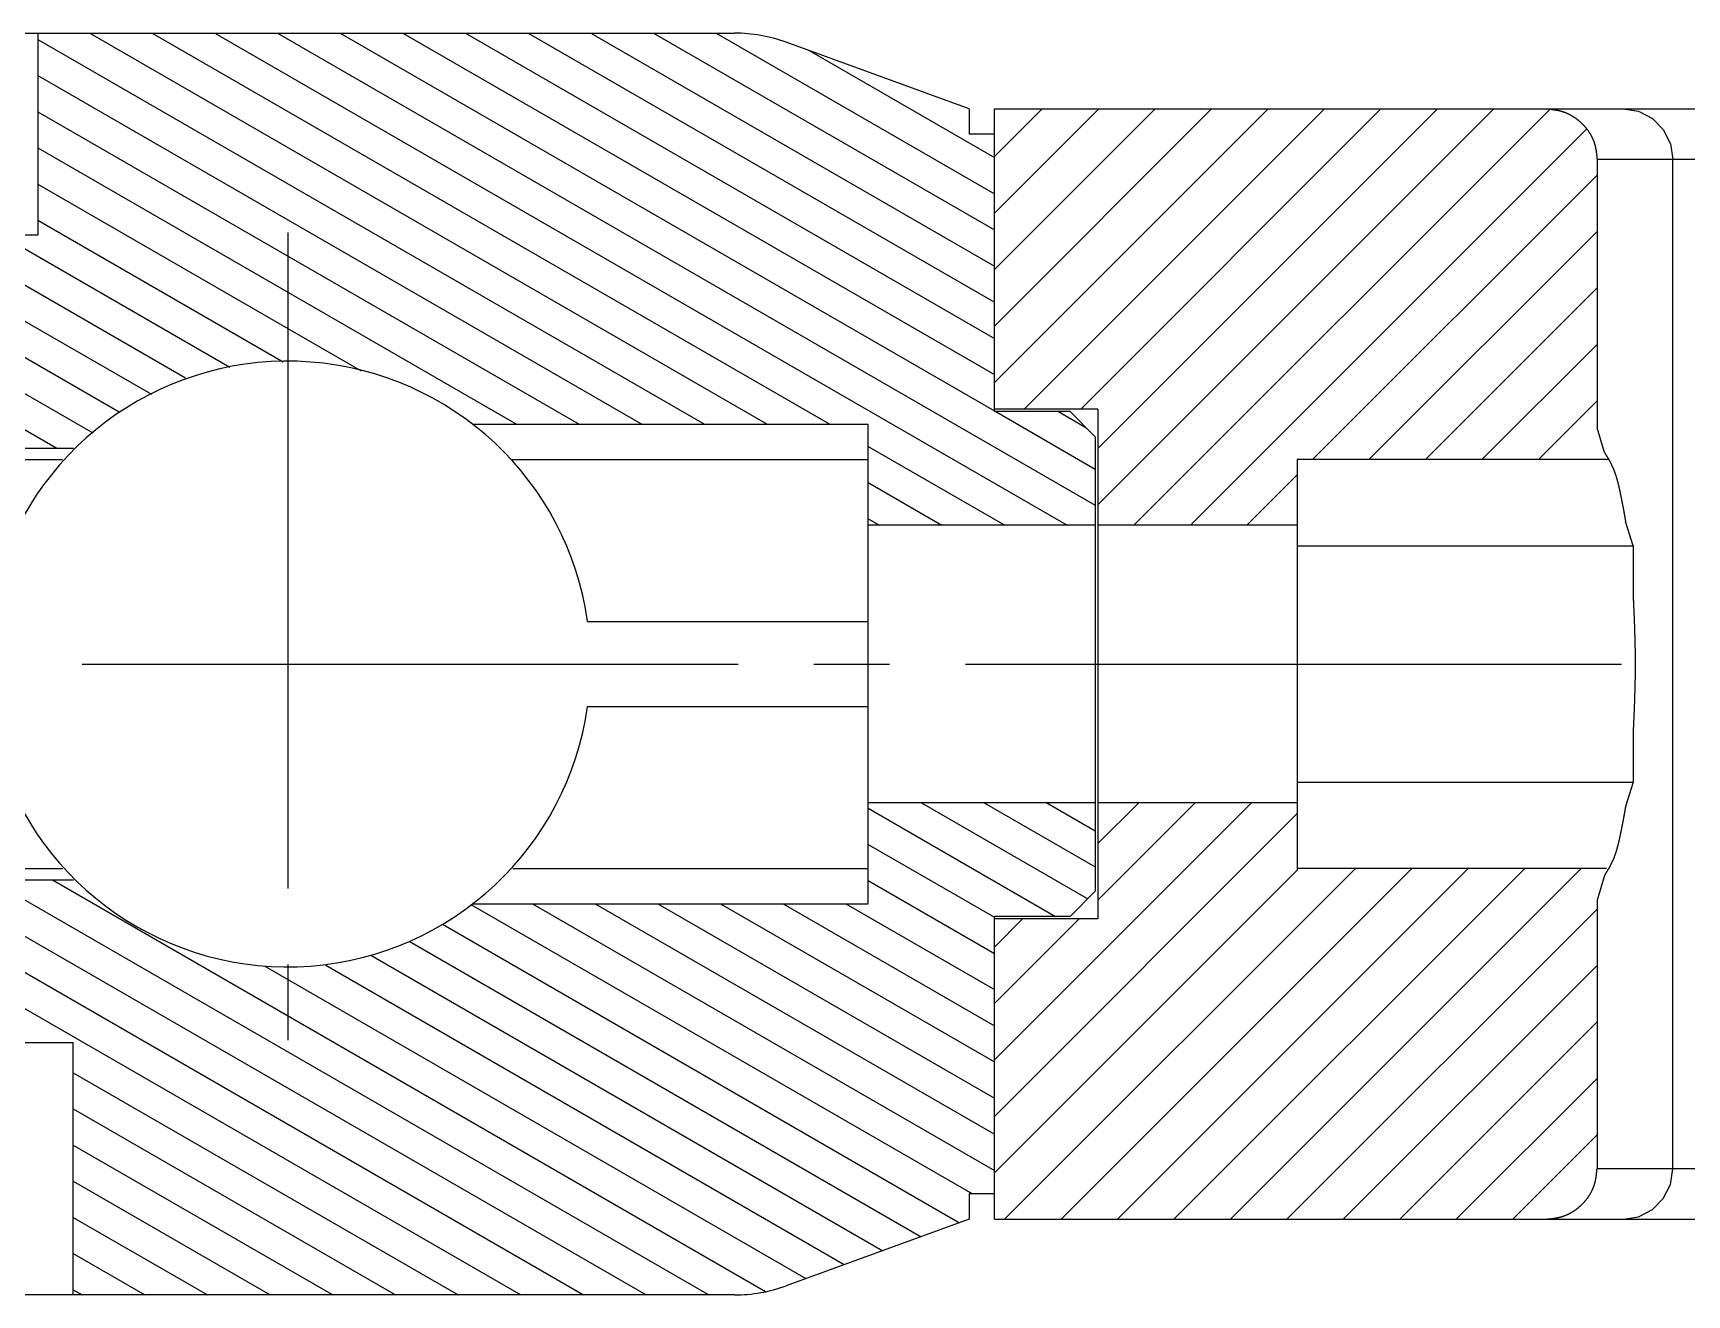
# Model space of a CAD drawing. Extents: x 118 to 448, y 15 to 277.
# Drawn here: x 376.1 to 408.87, y 207.24 to 232.24 of the extents above; entities that cross this region are included whole.
import ezdxf

# ---------------------------------------------------------------- set-up
doc = ezdxf.new("R2010")
doc.units = 0
doc.linetypes.add('CENTER', pattern=[17.5, 13, -1.5, 1.5, -1.5])
doc.layers.get('0').update_dxf_attribs({"linetype": 'CONTINUOUS'})
doc.layers.add('CENTER', color=1, linetype='CENTER')

msp = doc.modelspace()

# ---------------------------------------------------------------- linework, layer by layer
at = {"color": 7, "linetype": 'CONTINUOUS'}
for p, q in [((367.149, 232.239), (389.999, 232.239)), ((376.199, 232.239), (376.199, 228.239)), ((394.649, 230.739), (391.025, 232.059)), ((394.649, 230.739), (394.649, 230.239)), ((395.149, 224.739), (395.149, 230.739)), ((395.149, 230.739), (419.149, 230.739)), ((395.149, 230.239), (394.649, 230.239)), ((407.089, 229.739), (419.149, 229.739)), ((407.089, 229.739), (407.089, 224.416)), ((408.591, 209.739), (408.591, 229.739)), ((368.099, 228.239), (376.199, 228.239)), ((397.199, 224.789), (395.149, 224.789)), ((397.199, 224.789), (397.199, 214.689)), ((384.815, 224.489), (392.649, 224.489)), ((392.649, 214.989), (392.649, 224.489)), ((396.649, 224.739), (395.149, 224.739)), ((395.18, 224.739), (397.149, 223.602)), ((396.421, 224.739), (396.961, 224.428)), ((397.149, 224.239), (396.649, 224.739)), ((397.149, 224.239), (397.149, 215.239)), ((407.237, 223.931), (407.089, 224.416)), ((374.899, 224.014), (376.904, 224.014)), ((373.597, 223.789), (376.689, 223.789)), ((385.576, 223.789), (392.649, 223.789)), ((401.149, 223.789), (401.149, 215.656)), ((407.322, 223.789), (401.149, 223.789)), ((392.649, 223.333), (394.111, 222.489)), ((392.649, 222.617), (392.87, 222.489)), ((407.803, 222.078), (407.655, 222.563)), ((397.149, 222.489), (392.649, 222.489)), ((401.149, 222.489), (397.199, 222.489)), ((401.149, 222.078), (407.803, 222.078)), ((407.803, 222.078), (407.803, 221.108)), ((387.09, 220.579), (392.649, 220.579)), ((387.09, 218.9), (392.649, 218.9)), ((407.803, 218.371), (407.803, 217.401)), ((401.149, 217.401), (407.803, 217.401)), ((407.803, 217.401), (407.655, 216.916)), ((397.149, 216.989), (392.649, 216.989)), ((401.149, 216.989), (397.199, 216.989)), ((373.597, 215.689), (376.689, 215.689)), ((385.61, 215.689), (392.649, 215.689)), ((407.28, 215.689), (401.149, 215.689)), ((374.899, 215.464), (376.904, 215.464)), ((407.237, 215.548), (407.089, 215.063)), ((384.815, 214.989), (392.649, 214.989)), ((397.149, 215.239), (396.649, 214.739)), ((407.089, 215.063), (407.089, 209.739)), ((396.649, 214.739), (395.149, 214.739)), ((395.149, 208.739), (395.149, 214.739)), ((397.199, 214.689), (395.149, 214.689)), ((367.399, 212.239), (376.899, 212.239)), ((376.899, 207.239), (376.899, 212.239)), ((419.149, 209.739), (407.089, 209.739)), ((395.149, 209.239), (394.649, 209.239)), ((394.649, 209.239), (394.649, 208.739)), ((394.649, 208.739), (391.025, 207.42)), ((395.149, 208.739), (419.149, 208.739)), ((389.999, 207.239), (367.149, 207.239))]:
    msp.add_line(p, q, dxfattribs=at)
at = {"color": 3, "linetype": 'CONTINUOUS'}
for p, q in [((376.199, 232.114), (389.406, 224.489)), ((377.224, 232.239), (390.647, 224.489)), ((378.465, 232.239), (391.889, 224.489)), ((379.707, 232.239), (396.594, 222.489)), ((380.948, 232.239), (397.149, 222.886)), ((382.19, 232.239), (395.149, 224.757)), ((383.431, 232.239), (395.149, 225.474)), ((384.672, 232.239), (395.149, 226.191)), ((385.914, 232.239), (395.149, 226.907)), ((387.155, 232.239), (395.149, 227.624)), ((388.397, 232.239), (395.149, 228.341)), ((389.638, 232.239), (395.149, 229.057)), ((391.479, 231.893), (395.149, 229.774)), ((376.199, 231.397), (388.164, 224.489)), ((396.098, 230.739), (395.149, 229.791)), ((397.217, 230.739), (395.149, 228.672)), ((398.335, 230.739), (395.149, 227.554)), ((399.454, 230.739), (395.149, 226.435)), ((400.572, 230.739), (395.149, 225.317)), ((401.691, 230.739), (395.741, 224.789)), ((402.809, 230.739), (396.859, 224.789)), ((403.928, 230.739), (397.199, 224.011)), ((405.047, 230.739), (397.199, 222.892)), ((406.153, 230.727), (397.915, 222.489)), ((376.199, 230.681), (386.923, 224.489)), ((406.883, 230.338), (399.034, 222.489)), ((376.199, 229.964), (385.682, 224.489)), ((407.089, 229.426), (401.452, 223.789)), ((376.199, 229.247), (382.606, 225.549)), ((376.199, 228.531), (381.055, 225.727)), ((375.462, 228.239), (380.001, 225.619)), ((407.089, 228.308), (402.571, 223.789)), ((374.899, 227.848), (379.124, 225.408)), ((374.899, 227.131), (378.446, 225.083)), ((407.089, 227.189), (403.689, 223.789)), ((374.899, 226.414), (377.811, 224.733)), ((407.089, 226.07), (404.808, 223.789)), ((374.899, 225.697), (377.288, 224.319)), ((374.899, 224.981), (376.573, 224.014)), ((407.089, 224.952), (405.927, 223.789)), ((392.649, 224.05), (395.353, 222.489)), ((401.149, 223.487), (400.152, 222.489)), ((393.706, 216.989), (396.999, 215.089)), ((394.948, 216.989), (397.149, 215.718)), ((400.245, 216.989), (395.149, 211.894)), ((396.189, 216.989), (397.149, 216.435)), ((398.008, 216.989), (397.199, 216.181)), ((399.127, 216.989), (397.199, 215.062)), ((392.649, 216.883), (396.362, 214.739)), ((401.149, 216.775), (395.149, 210.775)), ((392.649, 216.166), (395.149, 214.723)), ((401.149, 215.656), (395.149, 209.656)), ((402.301, 215.689), (395.351, 208.739)), ((403.42, 215.689), (396.47, 208.739)), ((404.538, 215.689), (397.588, 208.739)), ((405.657, 215.689), (398.707, 208.739)), ((406.775, 215.689), (399.825, 208.739)), ((375.244, 215.464), (389.49, 207.239)), ((376.485, 215.464), (390.616, 207.306)), ((392.649, 215.449), (395.149, 214.006)), ((384.779, 214.976), (394.716, 209.239)), ((385.998, 214.989), (395.149, 209.706)), ((387.239, 214.989), (395.149, 210.422)), ((388.48, 214.989), (395.149, 211.139)), ((389.722, 214.989), (395.149, 211.856)), ((390.963, 214.989), (395.149, 212.573)), ((392.205, 214.989), (395.149, 213.289)), ((374.899, 214.946), (388.248, 207.239)), ((395.708, 214.689), (395.149, 214.131)), ((396.827, 214.689), (395.149, 213.012)), ((407.089, 214.885), (400.944, 208.739)), ((384.23, 214.576), (394.46, 208.67)), ((374.899, 214.23), (387.007, 207.239)), ((383.552, 214.251), (393.698, 208.393)), ((380.692, 213.752), (391.414, 207.562)), ((381.902, 213.77), (392.175, 207.839)), ((382.793, 213.973), (392.937, 208.116)), ((407.089, 213.766), (402.062, 208.739)), ((374.899, 213.513), (385.765, 207.239)), ((407.089, 212.647), (403.181, 208.739)), ((376.899, 211.642), (384.524, 207.239)), ((407.089, 211.529), (404.3, 208.739)), ((376.899, 210.925), (383.283, 207.239)), ((407.089, 210.41), (405.418, 208.739)), ((376.899, 210.208), (382.041, 207.239)), ((376.899, 209.491), (380.8, 207.239)), ((376.899, 208.775), (379.558, 207.239)), ((376.899, 208.058), (378.317, 207.239)), ((376.899, 207.341), (377.075, 207.239))]:
    msp.add_line(p, q, dxfattribs=at)
at = {"color": 7, "linetype": 'CONTINUOUS'}
for points in [[(407.607, 230.739), (407.911, 230.69), (408.186, 230.548), (408.403, 230.327), (408.543, 230.048), (408.591, 229.739)], [(407.607, 208.739), (407.911, 208.788), (408.186, 208.93), (408.403, 209.152), (408.543, 209.43), (408.591, 209.739)]]:
    msp.add_lwpolyline(points, dxfattribs=at)
at = {"color": 7}
for points in [[(406.074, 230.74, 0), (406.08, 230.739, 0), (406.086, 230.739, 0), (406.092, 230.738, 0), (406.099, 230.738, 0), (406.105, 230.737, 0), (406.111, 230.737, 0), (406.117, 230.736, 0), (406.123, 230.735, 0), (406.13, 230.735, 0), (406.136, 230.734, 0), (406.142, 230.734, 0), (406.148, 230.733, 0), (406.154, 230.732, 0), (406.161, 230.732, 0), (406.167, 230.731, 0), (406.173, 230.73, 0), (406.179, 230.73, 0), (406.185, 230.729, 0), (406.191, 230.728, 0), (406.198, 230.727, 0), (406.204, 230.727, 0), (406.21, 230.726, 0), (406.216, 230.725, 0), (406.222, 230.724, 0), (406.228, 230.724, 0), (406.234, 230.723, 0), (406.241, 230.722, 0), (406.247, 230.721, 0), (406.253, 230.72, 0), (406.259, 230.719, 0), (406.265, 230.718, 0), (406.271, 230.717, 0), (406.277, 230.716, 0), (406.283, 230.715, 0), (406.289, 230.714, 0), (406.295, 230.713, 0), (406.301, 230.712, 0), (406.308, 230.71, 0), (406.314, 230.709, 0), (406.32, 230.708, 0), (406.326, 230.707, 0), (406.332, 230.705, 0), (406.338, 230.704, 0), (406.344, 230.703, 0), (406.35, 230.701, 0), (406.356, 230.7, 0), (406.362, 230.698, 0), (406.368, 230.697, 0), (406.373, 230.695, 0), (406.379, 230.693, 0), (406.385, 230.692, 0), (406.391, 230.69, 0), (406.397, 230.688, 0), (406.403, 230.686, 0), (406.409, 230.684, 0), (406.415, 230.682, 0), (406.421, 230.68, 0), (406.427, 230.678, 0), (406.432, 230.676, 0), (406.438, 230.674, 0), (406.444, 230.672, 0), (406.45, 230.67, 0), (406.456, 230.668, 0), (406.461, 230.665, 0), (406.467, 230.663, 0), (406.473, 230.661, 0), (406.478, 230.658, 0), (406.484, 230.656, 0), (406.49, 230.653, 0), (406.496, 230.651, 0), (406.501, 230.648, 0), (406.507, 230.646, 0), (406.512, 230.643, 0), (406.518, 230.64, 0), (406.524, 230.638, 0), (406.529, 230.635, 0), (406.535, 230.632, 0), (406.54, 230.629, 0), (406.546, 230.626, 0), (406.551, 230.624, 0), (406.557, 230.621, 0), (406.562, 230.618, 0), (406.568, 230.615, 0), (406.573, 230.612, 0), (406.579, 230.609, 0), (406.584, 230.605, 0), (406.589, 230.602, 0), (406.595, 230.599, 0), (406.6, 230.596, 0), (406.605, 230.593, 0), (406.611, 230.589, 0), (406.616, 230.586, 0), (406.621, 230.583, 0), (406.626, 230.579, 0), (406.632, 230.576, 0), (406.637, 230.572, 0), (406.642, 230.569, 0), (406.647, 230.565, 0), (406.652, 230.562, 0), (406.657, 230.558, 0), (406.663, 230.555, 0), (406.668, 230.551, 0), (406.673, 230.547, 0), (406.678, 230.544, 0), (406.683, 230.54, 0), (406.688, 230.536, 0), (406.693, 230.533, 0), (406.697, 230.529, 0), (406.702, 230.525, 0), (406.707, 230.521, 0), (406.712, 230.517, 0), (406.717, 230.513, 0), (406.722, 230.509, 0), (406.727, 230.505, 0), (406.731, 230.501, 0), (406.736, 230.497, 0), (406.741, 230.493, 0), (406.745, 230.489, 0), (406.75, 230.485, 0), (406.755, 230.481, 0), (406.759, 230.477, 0), (406.764, 230.473, 0), (406.768, 230.469, 0), (406.773, 230.464, 0), (406.777, 230.46, 0), (406.782, 230.456, 0), (406.786, 230.452, 0), (406.791, 230.447, 0), (406.795, 230.443, 0), (406.8, 230.438, 0), (406.804, 230.434, 0), (406.808, 230.43, 0), (406.813, 230.425, 0), (406.817, 230.421, 0), (406.821, 230.416, 0), (406.825, 230.412, 0), (406.83, 230.407, 0), (406.834, 230.402, 0), (406.838, 230.398, 0), (406.842, 230.393, 0), (406.846, 230.389, 0), (406.85, 230.384, 0), (406.854, 230.379, 0), (406.858, 230.374, 0), (406.862, 230.37, 0), (406.866, 230.365, 0), (406.87, 230.36, 0), (406.874, 230.355, 0), (406.878, 230.35, 0), (406.882, 230.345, 0), (406.885, 230.341, 0), (406.889, 230.336, 0), (406.893, 230.331, 0), (406.897, 230.326, 0), (406.9, 230.321, 0), (406.904, 230.316, 0), (406.908, 230.311, 0), (406.911, 230.306, 0), (406.915, 230.3, 0), (406.918, 230.295, 0), (406.922, 230.29, 0), (406.925, 230.285, 0), (406.929, 230.28, 0), (406.932, 230.275, 0), (406.936, 230.269, 0), (406.939, 230.264, 0), (406.942, 230.259, 0), (406.946, 230.254, 0), (406.949, 230.248, 0), (406.952, 230.243, 0), (406.955, 230.238, 0), (406.959, 230.232, 0), (406.962, 230.227, 0), (406.965, 230.221, 0), (406.968, 230.216, 0), (406.971, 230.21, 0), (406.974, 230.205, 0), (406.977, 230.2, 0), (406.98, 230.194, 0), (406.983, 230.188, 0), (406.985, 230.183, 0), (406.988, 230.177, 0), (406.991, 230.172, 0), (406.994, 230.166, 0), (406.996, 230.161, 0), (406.999, 230.155, 0), (407.001, 230.149, 0), (407.004, 230.144, 0), (407.007, 230.138, 0), (407.009, 230.132, 0), (407.011, 230.127, 0), (407.014, 230.121, 0), (407.016, 230.115, 0), (407.018, 230.109, 0), (407.021, 230.104, 0), (407.023, 230.098, 0), (407.025, 230.092, 0), (407.027, 230.086, 0), (407.029, 230.08, 0), (407.031, 230.075, 0), (407.033, 230.069, 0), (407.035, 230.063, 0), (407.037, 230.057, 0), (407.039, 230.051, 0), (407.041, 230.045, 0), (407.042, 230.039, 0), (407.044, 230.033, 0), (407.046, 230.027, 0), (407.047, 230.021, 0), (407.049, 230.016, 0), (407.05, 230.01, 0), (407.052, 230.004, 0), (407.053, 229.998, 0), (407.055, 229.992, 0), (407.056, 229.986, 0), (407.057, 229.98, 0), (407.059, 229.974, 0), (407.06, 229.968, 0), (407.061, 229.961, 0), (407.062, 229.955, 0), (407.063, 229.949, 0), (407.065, 229.943, 0), (407.066, 229.937, 0), (407.067, 229.931, 0), (407.068, 229.925, 0), (407.069, 229.919, 0), (407.07, 229.913, 0), (407.071, 229.907, 0), (407.071, 229.901, 0), (407.072, 229.894, 0), (407.073, 229.888, 0), (407.074, 229.882, 0), (407.075, 229.876, 0), (407.076, 229.87, 0), (407.076, 229.864, 0), (407.077, 229.858, 0), (407.078, 229.851, 0), (407.079, 229.845, 0), (407.079, 229.839, 0), (407.08, 229.833, 0), (407.081, 229.827, 0), (407.081, 229.821, 0), (407.082, 229.814, 0), (407.083, 229.808, 0), (407.083, 229.802, 0), (407.084, 229.796, 0), (407.085, 229.79, 0), (407.085, 229.783, 0), (407.086, 229.777, 0), (407.086, 229.771, 0), (407.087, 229.765, 0), (407.087, 229.759, 0), (407.088, 229.752, 0), (407.089, 229.746, 0), (407.089, 229.74, 0)], [(407.237, 223.932, 0), (407.241, 223.925, 0), (407.245, 223.919, 0), (407.249, 223.912, 0), (407.253, 223.906, 0), (407.257, 223.899, 0), (407.261, 223.893, 0), (407.265, 223.886, 0), (407.269, 223.88, 0), (407.273, 223.873, 0), (407.277, 223.867, 0), (407.28, 223.86, 0), (407.284, 223.854, 0), (407.288, 223.847, 0), (407.292, 223.841, 0), (407.296, 223.834, 0), (407.3, 223.828, 0), (407.304, 223.821, 0), (407.307, 223.815, 0), (407.311, 223.808, 0), (407.315, 223.802, 0), (407.319, 223.795, 0), (407.323, 223.789, 0), (407.326, 223.782, 0), (407.33, 223.775, 0), (407.334, 223.769, 0), (407.337, 223.762, 0), (407.341, 223.756, 0), (407.344, 223.749, 0), (407.348, 223.742, 0), (407.352, 223.736, 0), (407.355, 223.729, 0), (407.359, 223.722, 0), (407.362, 223.716, 0), (407.366, 223.709, 0), (407.369, 223.702, 0), (407.372, 223.695, 0), (407.376, 223.689, 0), (407.379, 223.682, 0), (407.382, 223.675, 0), (407.385, 223.668, 0), (407.389, 223.662, 0), (407.392, 223.655, 0), (407.395, 223.648, 0), (407.398, 223.641, 0), (407.401, 223.634, 0), (407.404, 223.627, 0), (407.407, 223.62, 0), (407.41, 223.613, 0), (407.413, 223.607, 0), (407.416, 223.6, 0), (407.418, 223.593, 0), (407.421, 223.586, 0), (407.424, 223.579, 0), (407.427, 223.572, 0), (407.429, 223.565, 0), (407.432, 223.557, 0), (407.435, 223.55, 0), (407.437, 223.543, 0), (407.44, 223.536, 0), (407.442, 223.529, 0), (407.445, 223.522, 0), (407.447, 223.515, 0), (407.45, 223.508, 0), (407.452, 223.501, 0), (407.455, 223.493, 0), (407.457, 223.486, 0), (407.459, 223.479, 0), (407.462, 223.472, 0), (407.464, 223.465, 0), (407.466, 223.457, 0), (407.468, 223.45, 0), (407.47, 223.443, 0), (407.473, 223.436, 0), (407.475, 223.429, 0), (407.477, 223.421, 0), (407.479, 223.414, 0), (407.481, 223.407, 0), (407.483, 223.399, 0), (407.485, 223.392, 0), (407.487, 223.385, 0), (407.489, 223.377, 0), (407.491, 223.37, 0), (407.493, 223.363, 0), (407.495, 223.356, 0), (407.497, 223.348, 0), (407.499, 223.341, 0), (407.501, 223.333, 0), (407.503, 223.326, 0), (407.504, 223.319, 0), (407.506, 223.311, 0), (407.508, 223.304, 0), (407.51, 223.297, 0), (407.512, 223.289, 0), (407.513, 223.282, 0), (407.515, 223.274, 0), (407.517, 223.267, 0), (407.519, 223.26, 0), (407.52, 223.252, 0), (407.522, 223.245, 0), (407.524, 223.237, 0), (407.525, 223.23, 0), (407.527, 223.223, 0), (407.529, 223.215, 0), (407.53, 223.208, 0), (407.532, 223.2, 0), (407.534, 223.193, 0), (407.535, 223.186, 0), (407.537, 223.178, 0), (407.539, 223.171, 0), (407.54, 223.163, 0), (407.542, 223.156, 0), (407.543, 223.149, 0), (407.545, 223.141, 0), (407.547, 223.134, 0), (407.548, 223.126, 0), (407.55, 223.119, 0), (407.551, 223.112, 0), (407.553, 223.104, 0), (407.554, 223.097, 0), (407.556, 223.089, 0), (407.557, 223.082, 0), (407.559, 223.074, 0), (407.56, 223.067, 0), (407.562, 223.06, 0), (407.564, 223.052, 0), (407.565, 223.045, 0), (407.567, 223.037, 0), (407.568, 223.03, 0), (407.57, 223.023, 0), (407.571, 223.015, 0), (407.573, 223.008, 0), (407.574, 223, 0), (407.575, 222.993, 0), (407.577, 222.986, 0), (407.578, 222.978, 0), (407.58, 222.971, 0), (407.581, 222.963, 0), (407.583, 222.956, 0), (407.584, 222.948, 0), (407.586, 222.941, 0), (407.587, 222.934, 0), (407.589, 222.926, 0), (407.59, 222.919, 0), (407.591, 222.911, 0), (407.593, 222.904, 0), (407.594, 222.897, 0), (407.596, 222.889, 0), (407.597, 222.882, 0), (407.598, 222.874, 0), (407.6, 222.867, 0), (407.601, 222.86, 0), (407.603, 222.852, 0), (407.604, 222.845, 0), (407.605, 222.837, 0), (407.607, 222.83, 0), (407.608, 222.822, 0), (407.61, 222.815, 0), (407.611, 222.808, 0), (407.612, 222.8, 0), (407.614, 222.793, 0), (407.615, 222.785, 0), (407.616, 222.778, 0), (407.618, 222.771, 0), (407.619, 222.763, 0), (407.62, 222.756, 0), (407.622, 222.748, 0), (407.623, 222.741, 0), (407.625, 222.734, 0), (407.626, 222.726, 0), (407.627, 222.719, 0), (407.629, 222.711, 0), (407.63, 222.704, 0), (407.631, 222.696, 0), (407.633, 222.689, 0), (407.634, 222.682, 0), (407.635, 222.674, 0), (407.637, 222.667, 0), (407.638, 222.659, 0), (407.639, 222.652, 0), (407.641, 222.645, 0), (407.642, 222.637, 0), (407.643, 222.63, 0), (407.645, 222.622, 0), (407.646, 222.615, 0), (407.647, 222.607, 0), (407.649, 222.6, 0), (407.65, 222.593, 0), (407.651, 222.585, 0), (407.653, 222.578, 0), (407.654, 222.57, 0), (407.655, 222.563, 0)], [(407.803, 221.109, 0), (407.804, 221.094, 0), (407.805, 221.08, 0), (407.805, 221.066, 0), (407.806, 221.051, 0), (407.807, 221.037, 0), (407.807, 221.023, 0), (407.808, 221.008, 0), (407.809, 220.994, 0), (407.809, 220.98, 0), (407.81, 220.965, 0), (407.811, 220.951, 0), (407.811, 220.937, 0), (407.812, 220.922, 0), (407.813, 220.908, 0), (407.813, 220.894, 0), (407.814, 220.879, 0), (407.815, 220.865, 0), (407.815, 220.851, 0), (407.816, 220.836, 0), (407.816, 220.822, 0), (407.817, 220.808, 0), (407.818, 220.793, 0), (407.818, 220.779, 0), (407.819, 220.765, 0), (407.82, 220.75, 0), (407.82, 220.736, 0), (407.821, 220.722, 0), (407.821, 220.707, 0), (407.822, 220.693, 0), (407.823, 220.679, 0), (407.823, 220.664, 0), (407.824, 220.65, 0), (407.824, 220.636, 0), (407.825, 220.621, 0), (407.825, 220.607, 0), (407.826, 220.593, 0), (407.827, 220.579, 0), (407.827, 220.564, 0), (407.828, 220.55, 0), (407.828, 220.536, 0), (407.829, 220.521, 0), (407.829, 220.507, 0), (407.83, 220.493, 0), (407.83, 220.478, 0), (407.831, 220.464, 0), (407.831, 220.45, 0), (407.832, 220.435, 0), (407.832, 220.421, 0), (407.833, 220.407, 0), (407.833, 220.392, 0), (407.834, 220.378, 0), (407.834, 220.364, 0), (407.835, 220.349, 0), (407.835, 220.335, 0), (407.835, 220.321, 0), (407.836, 220.306, 0), (407.836, 220.292, 0), (407.837, 220.278, 0), (407.837, 220.263, 0), (407.837, 220.249, 0), (407.838, 220.235, 0), (407.838, 220.22, 0), (407.838, 220.206, 0), (407.839, 220.192, 0), (407.839, 220.177, 0), (407.839, 220.163, 0), (407.84, 220.149, 0), (407.84, 220.134, 0), (407.84, 220.12, 0), (407.841, 220.106, 0), (407.841, 220.091, 0), (407.841, 220.077, 0), (407.841, 220.063, 0), (407.842, 220.048, 0), (407.842, 220.034, 0), (407.842, 220.02, 0), (407.842, 220.005, 0), (407.842, 219.991, 0), (407.843, 219.977, 0), (407.843, 219.962, 0), (407.843, 219.948, 0), (407.843, 219.934, 0), (407.843, 219.919, 0), (407.843, 219.905, 0), (407.843, 219.89, 0), (407.844, 219.876, 0), (407.844, 219.862, 0), (407.844, 219.847, 0), (407.844, 219.833, 0), (407.844, 219.819, 0), (407.844, 219.804, 0), (407.844, 219.79, 0), (407.844, 219.776, 0), (407.844, 219.761, 0), (407.844, 219.747, 0), (407.844, 219.733, 0), (407.844, 219.718, 0), (407.844, 219.704, 0), (407.844, 219.69, 0), (407.844, 219.675, 0), (407.844, 219.661, 0), (407.844, 219.647, 0), (407.844, 219.632, 0), (407.844, 219.618, 0), (407.844, 219.604, 0), (407.843, 219.589, 0), (407.843, 219.575, 0), (407.843, 219.561, 0), (407.843, 219.546, 0), (407.843, 219.532, 0), (407.843, 219.518, 0), (407.843, 219.503, 0), (407.842, 219.489, 0), (407.842, 219.475, 0), (407.842, 219.46, 0), (407.842, 219.446, 0), (407.842, 219.432, 0), (407.841, 219.417, 0), (407.841, 219.403, 0), (407.841, 219.389, 0), (407.841, 219.374, 0), (407.84, 219.36, 0), (407.84, 219.346, 0), (407.84, 219.331, 0), (407.839, 219.317, 0), (407.839, 219.303, 0), (407.839, 219.288, 0), (407.838, 219.274, 0), (407.838, 219.26, 0), (407.838, 219.245, 0), (407.837, 219.231, 0), (407.837, 219.217, 0), (407.837, 219.202, 0), (407.836, 219.188, 0), (407.836, 219.174, 0), (407.835, 219.159, 0), (407.835, 219.145, 0), (407.835, 219.131, 0), (407.834, 219.116, 0), (407.834, 219.102, 0), (407.833, 219.088, 0), (407.833, 219.073, 0), (407.832, 219.059, 0), (407.832, 219.045, 0), (407.831, 219.03, 0), (407.831, 219.016, 0), (407.83, 219.002, 0), (407.83, 218.987, 0), (407.829, 218.973, 0), (407.829, 218.959, 0), (407.828, 218.944, 0), (407.828, 218.93, 0), (407.827, 218.916, 0), (407.827, 218.901, 0), (407.826, 218.887, 0), (407.825, 218.873, 0), (407.825, 218.858, 0), (407.824, 218.844, 0), (407.824, 218.83, 0), (407.823, 218.815, 0), (407.823, 218.801, 0), (407.822, 218.787, 0), (407.821, 218.772, 0), (407.821, 218.758, 0), (407.82, 218.744, 0), (407.82, 218.729, 0), (407.819, 218.715, 0), (407.818, 218.701, 0), (407.818, 218.686, 0), (407.817, 218.672, 0), (407.816, 218.658, 0), (407.816, 218.643, 0), (407.815, 218.629, 0), (407.815, 218.615, 0), (407.814, 218.6, 0), (407.813, 218.586, 0), (407.813, 218.572, 0), (407.812, 218.558, 0), (407.811, 218.543, 0), (407.811, 218.529, 0), (407.81, 218.515, 0), (407.809, 218.5, 0), (407.809, 218.486, 0), (407.808, 218.472, 0), (407.807, 218.457, 0), (407.807, 218.443, 0), (407.806, 218.429, 0), (407.805, 218.414, 0), (407.805, 218.4, 0), (407.804, 218.386, 0), (407.803, 218.371, 0)], [(407.655, 216.917, 0), (407.654, 216.909, 0), (407.653, 216.902, 0), (407.651, 216.895, 0), (407.65, 216.887, 0), (407.649, 216.88, 0), (407.647, 216.872, 0), (407.646, 216.865, 0), (407.645, 216.858, 0), (407.643, 216.85, 0), (407.642, 216.843, 0), (407.641, 216.835, 0), (407.639, 216.828, 0), (407.638, 216.82, 0), (407.637, 216.813, 0), (407.635, 216.806, 0), (407.634, 216.798, 0), (407.633, 216.791, 0), (407.631, 216.783, 0), (407.63, 216.776, 0), (407.629, 216.769, 0), (407.627, 216.761, 0), (407.626, 216.754, 0), (407.625, 216.746, 0), (407.623, 216.739, 0), (407.622, 216.731, 0), (407.62, 216.724, 0), (407.619, 216.717, 0), (407.618, 216.709, 0), (407.616, 216.702, 0), (407.615, 216.694, 0), (407.614, 216.687, 0), (407.612, 216.68, 0), (407.611, 216.672, 0), (407.61, 216.665, 0), (407.608, 216.657, 0), (407.607, 216.65, 0), (407.605, 216.643, 0), (407.604, 216.635, 0), (407.603, 216.628, 0), (407.601, 216.62, 0), (407.6, 216.613, 0), (407.598, 216.605, 0), (407.597, 216.598, 0), (407.596, 216.591, 0), (407.594, 216.583, 0), (407.593, 216.576, 0), (407.591, 216.568, 0), (407.59, 216.561, 0), (407.589, 216.554, 0), (407.587, 216.546, 0), (407.586, 216.539, 0), (407.584, 216.531, 0), (407.583, 216.524, 0), (407.581, 216.517, 0), (407.58, 216.509, 0), (407.578, 216.502, 0), (407.577, 216.494, 0), (407.575, 216.487, 0), (407.574, 216.479, 0), (407.573, 216.472, 0), (407.571, 216.465, 0), (407.57, 216.457, 0), (407.568, 216.45, 0), (407.567, 216.442, 0), (407.565, 216.435, 0), (407.564, 216.428, 0), (407.562, 216.42, 0), (407.56, 216.413, 0), (407.559, 216.405, 0), (407.557, 216.398, 0), (407.556, 216.391, 0), (407.554, 216.383, 0), (407.553, 216.376, 0), (407.551, 216.368, 0), (407.55, 216.361, 0), (407.548, 216.353, 0), (407.547, 216.346, 0), (407.545, 216.339, 0), (407.543, 216.331, 0), (407.542, 216.324, 0), (407.54, 216.316, 0), (407.539, 216.309, 0), (407.537, 216.302, 0), (407.535, 216.294, 0), (407.534, 216.287, 0), (407.532, 216.279, 0), (407.53, 216.272, 0), (407.529, 216.265, 0), (407.527, 216.257, 0), (407.525, 216.25, 0), (407.524, 216.242, 0), (407.522, 216.235, 0), (407.52, 216.228, 0), (407.519, 216.22, 0), (407.517, 216.213, 0), (407.515, 216.205, 0), (407.513, 216.198, 0), (407.512, 216.191, 0), (407.51, 216.183, 0), (407.508, 216.176, 0), (407.506, 216.168, 0), (407.504, 216.161, 0), (407.503, 216.154, 0), (407.501, 216.146, 0), (407.499, 216.139, 0), (407.497, 216.132, 0), (407.495, 216.124, 0), (407.493, 216.117, 0), (407.491, 216.11, 0), (407.489, 216.102, 0), (407.487, 216.095, 0), (407.485, 216.088, 0), (407.483, 216.08, 0), (407.481, 216.073, 0), (407.479, 216.066, 0), (407.477, 216.059, 0), (407.475, 216.051, 0), (407.473, 216.044, 0), (407.47, 216.037, 0), (407.468, 216.03, 0), (407.466, 216.022, 0), (407.464, 216.015, 0), (407.462, 216.008, 0), (407.459, 216.001, 0), (407.457, 215.994, 0), (407.455, 215.986, 0), (407.452, 215.979, 0), (407.45, 215.972, 0), (407.447, 215.965, 0), (407.445, 215.958, 0), (407.442, 215.951, 0), (407.44, 215.944, 0), (407.437, 215.936, 0), (407.435, 215.929, 0), (407.432, 215.922, 0), (407.429, 215.915, 0), (407.427, 215.908, 0), (407.424, 215.901, 0), (407.421, 215.894, 0), (407.418, 215.887, 0), (407.416, 215.88, 0), (407.413, 215.873, 0), (407.41, 215.866, 0), (407.407, 215.859, 0), (407.404, 215.853, 0), (407.401, 215.846, 0), (407.398, 215.839, 0), (407.395, 215.832, 0), (407.392, 215.825, 0), (407.389, 215.818, 0), (407.385, 215.811, 0), (407.382, 215.805, 0), (407.379, 215.798, 0), (407.376, 215.791, 0), (407.372, 215.784, 0), (407.369, 215.778, 0), (407.366, 215.771, 0), (407.362, 215.764, 0), (407.359, 215.758, 0), (407.355, 215.751, 0), (407.352, 215.744, 0), (407.348, 215.738, 0), (407.344, 215.731, 0), (407.341, 215.724, 0), (407.337, 215.718, 0), (407.334, 215.711, 0), (407.33, 215.704, 0), (407.326, 215.698, 0), (407.323, 215.691, 0), (407.319, 215.685, 0), (407.315, 215.678, 0), (407.311, 215.672, 0), (407.307, 215.665, 0), (407.304, 215.659, 0), (407.3, 215.652, 0), (407.296, 215.645, 0), (407.292, 215.639, 0), (407.288, 215.632, 0), (407.284, 215.626, 0), (407.28, 215.619, 0), (407.277, 215.613, 0), (407.273, 215.606, 0), (407.269, 215.6, 0), (407.265, 215.594, 0), (407.261, 215.587, 0), (407.257, 215.581, 0), (407.253, 215.574, 0), (407.249, 215.568, 0), (407.245, 215.561, 0), (407.241, 215.555, 0), (407.237, 215.548, 0)], [(406.074, 208.74, 0), (406.08, 208.74, 0), (406.086, 208.741, 0), (406.092, 208.742, 0), (406.099, 208.742, 0), (406.105, 208.743, 0), (406.111, 208.743, 0), (406.117, 208.744, 0), (406.123, 208.744, 0), (406.13, 208.745, 0), (406.136, 208.746, 0), (406.142, 208.746, 0), (406.148, 208.747, 0), (406.154, 208.748, 0), (406.161, 208.748, 0), (406.167, 208.749, 0), (406.173, 208.75, 0), (406.179, 208.75, 0), (406.185, 208.751, 0), (406.191, 208.752, 0), (406.198, 208.752, 0), (406.204, 208.753, 0), (406.21, 208.754, 0), (406.216, 208.755, 0), (406.222, 208.755, 0), (406.228, 208.756, 0), (406.234, 208.757, 0), (406.241, 208.758, 0), (406.247, 208.759, 0), (406.253, 208.76, 0), (406.259, 208.761, 0), (406.265, 208.762, 0), (406.271, 208.763, 0), (406.277, 208.764, 0), (406.283, 208.765, 0), (406.289, 208.766, 0), (406.295, 208.767, 0), (406.301, 208.768, 0), (406.308, 208.769, 0), (406.314, 208.771, 0), (406.32, 208.772, 0), (406.326, 208.773, 0), (406.332, 208.775, 0), (406.338, 208.776, 0), (406.344, 208.777, 0), (406.35, 208.779, 0), (406.356, 208.78, 0), (406.362, 208.782, 0), (406.368, 208.783, 0), (406.373, 208.785, 0), (406.379, 208.787, 0), (406.385, 208.788, 0), (406.391, 208.79, 0), (406.397, 208.792, 0), (406.403, 208.794, 0), (406.409, 208.796, 0), (406.415, 208.797, 0), (406.421, 208.799, 0), (406.427, 208.801, 0), (406.432, 208.804, 0), (406.438, 208.806, 0), (406.444, 208.808, 0), (406.45, 208.81, 0), (406.456, 208.812, 0), (406.461, 208.814, 0), (406.467, 208.817, 0), (406.473, 208.819, 0), (406.478, 208.822, 0), (406.484, 208.824, 0), (406.49, 208.826, 0), (406.496, 208.829, 0), (406.501, 208.832, 0), (406.507, 208.834, 0), (406.512, 208.837, 0), (406.518, 208.839, 0), (406.524, 208.842, 0), (406.529, 208.845, 0), (406.535, 208.848, 0), (406.54, 208.851, 0), (406.546, 208.853, 0), (406.551, 208.856, 0), (406.557, 208.859, 0), (406.562, 208.862, 0), (406.568, 208.865, 0), (406.573, 208.868, 0), (406.579, 208.871, 0), (406.584, 208.874, 0), (406.589, 208.878, 0), (406.595, 208.881, 0), (406.6, 208.884, 0), (406.605, 208.887, 0), (406.611, 208.891, 0), (406.616, 208.894, 0), (406.621, 208.897, 0), (406.626, 208.901, 0), (406.632, 208.904, 0), (406.637, 208.907, 0), (406.642, 208.911, 0), (406.647, 208.914, 0), (406.652, 208.918, 0), (406.657, 208.921, 0), (406.663, 208.925, 0), (406.668, 208.929, 0), (406.673, 208.932, 0), (406.678, 208.936, 0), (406.683, 208.94, 0), (406.688, 208.943, 0), (406.693, 208.947, 0), (406.697, 208.951, 0), (406.702, 208.955, 0), (406.707, 208.959, 0), (406.712, 208.963, 0), (406.717, 208.966, 0), (406.722, 208.97, 0), (406.727, 208.974, 0), (406.731, 208.978, 0), (406.736, 208.982, 0), (406.741, 208.986, 0), (406.745, 208.99, 0), (406.75, 208.995, 0), (406.755, 208.999, 0), (406.759, 209.003, 0), (406.764, 209.007, 0), (406.768, 209.011, 0), (406.773, 209.015, 0), (406.777, 209.02, 0), (406.782, 209.024, 0), (406.786, 209.028, 0), (406.791, 209.033, 0), (406.795, 209.037, 0), (406.8, 209.041, 0), (406.804, 209.046, 0), (406.808, 209.05, 0), (406.813, 209.055, 0), (406.817, 209.059, 0), (406.821, 209.064, 0), (406.825, 209.068, 0), (406.83, 209.073, 0), (406.834, 209.077, 0), (406.838, 209.082, 0), (406.842, 209.087, 0), (406.846, 209.091, 0), (406.85, 209.096, 0), (406.854, 209.101, 0), (406.858, 209.105, 0), (406.862, 209.11, 0), (406.866, 209.115, 0), (406.87, 209.12, 0), (406.874, 209.125, 0), (406.878, 209.129, 0), (406.882, 209.134, 0), (406.885, 209.139, 0), (406.889, 209.144, 0), (406.893, 209.149, 0), (406.897, 209.154, 0), (406.9, 209.159, 0), (406.904, 209.164, 0), (406.908, 209.169, 0), (406.911, 209.174, 0), (406.915, 209.179, 0), (406.918, 209.185, 0), (406.922, 209.19, 0), (406.925, 209.195, 0), (406.929, 209.2, 0), (406.932, 209.205, 0), (406.936, 209.21, 0), (406.939, 209.216, 0), (406.942, 209.221, 0), (406.946, 209.226, 0), (406.949, 209.232, 0), (406.952, 209.237, 0), (406.955, 209.242, 0), (406.959, 209.248, 0), (406.962, 209.253, 0), (406.965, 209.258, 0), (406.968, 209.264, 0), (406.971, 209.269, 0), (406.974, 209.275, 0), (406.977, 209.28, 0), (406.98, 209.286, 0), (406.983, 209.291, 0), (406.985, 209.297, 0), (406.988, 209.302, 0), (406.991, 209.308, 0), (406.994, 209.314, 0), (406.996, 209.319, 0), (406.999, 209.325, 0), (407.001, 209.33, 0), (407.004, 209.336, 0), (407.007, 209.342, 0), (407.009, 209.348, 0), (407.011, 209.353, 0), (407.014, 209.359, 0), (407.016, 209.365, 0), (407.018, 209.37, 0), (407.021, 209.376, 0), (407.023, 209.382, 0), (407.025, 209.388, 0), (407.027, 209.394, 0), (407.029, 209.399, 0), (407.031, 209.405, 0), (407.033, 209.411, 0), (407.035, 209.417, 0), (407.037, 209.423, 0), (407.039, 209.429, 0), (407.041, 209.435, 0), (407.042, 209.441, 0), (407.044, 209.446, 0), (407.046, 209.452, 0), (407.047, 209.458, 0), (407.049, 209.464, 0), (407.05, 209.47, 0), (407.052, 209.476, 0), (407.053, 209.482, 0), (407.055, 209.488, 0), (407.056, 209.494, 0), (407.057, 209.5, 0), (407.059, 209.506, 0), (407.06, 209.512, 0), (407.061, 209.518, 0), (407.062, 209.524, 0), (407.063, 209.53, 0), (407.065, 209.537, 0), (407.066, 209.543, 0), (407.067, 209.549, 0), (407.068, 209.555, 0), (407.069, 209.561, 0), (407.07, 209.567, 0), (407.071, 209.573, 0), (407.071, 209.579, 0), (407.072, 209.585, 0), (407.073, 209.592, 0), (407.074, 209.598, 0), (407.075, 209.604, 0), (407.076, 209.61, 0), (407.076, 209.616, 0), (407.077, 209.622, 0), (407.078, 209.628, 0), (407.079, 209.635, 0), (407.079, 209.641, 0), (407.08, 209.647, 0), (407.081, 209.653, 0), (407.081, 209.659, 0), (407.082, 209.666, 0), (407.083, 209.672, 0), (407.083, 209.678, 0), (407.084, 209.684, 0), (407.085, 209.69, 0), (407.085, 209.696, 0), (407.086, 209.703, 0), (407.086, 209.709, 0), (407.087, 209.715, 0), (407.087, 209.721, 0), (407.088, 209.728, 0), (407.089, 209.734, 0), (407.089, 209.74, 0)]]:
    msp.add_polyline3d(points, dxfattribs=at)
at = {"color": 7, "linetype": 'CONTINUOUS'}
for centre, radius, start, end in [((389.999, 229.239), 3, 69.9994, 89.9994), ((381.149, 219.739), 6, 8.0453, 163.3985), ((381.149, 219.739), 6, 196.6015, 351.9547), ((389.999, 210.239), 3, 270.0011, 290.0011)]:
    msp.add_arc(centre, radius, start, end, dxfattribs=at)
at = {"layer": 'CENTER', "color": 1, "linetype": 'CENTER'}
for p, q in [((381.149, 228.289), (381.149, 211.189)), ((359.574, 219.739), (429.732, 219.739))]:
    msp.add_line(p, q, dxfattribs=at)

doc.saveas('drawing.dxf')
